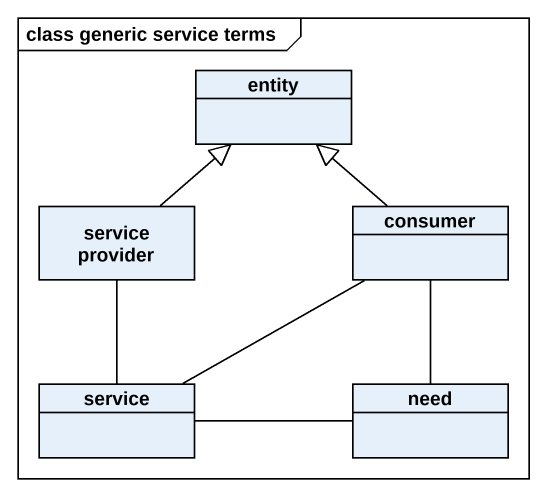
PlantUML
@startuml
mainframe class generic service terms
hide circle
hide empty members
class "entity" as entity_
class "service provider" as service_provider
class consumer
class service
class need
service_provider -up-|> entity_
service_provider -- service
consumer -up-|> entity_
consumer -- need
service -right- consumer
service -right- need
@enduml
